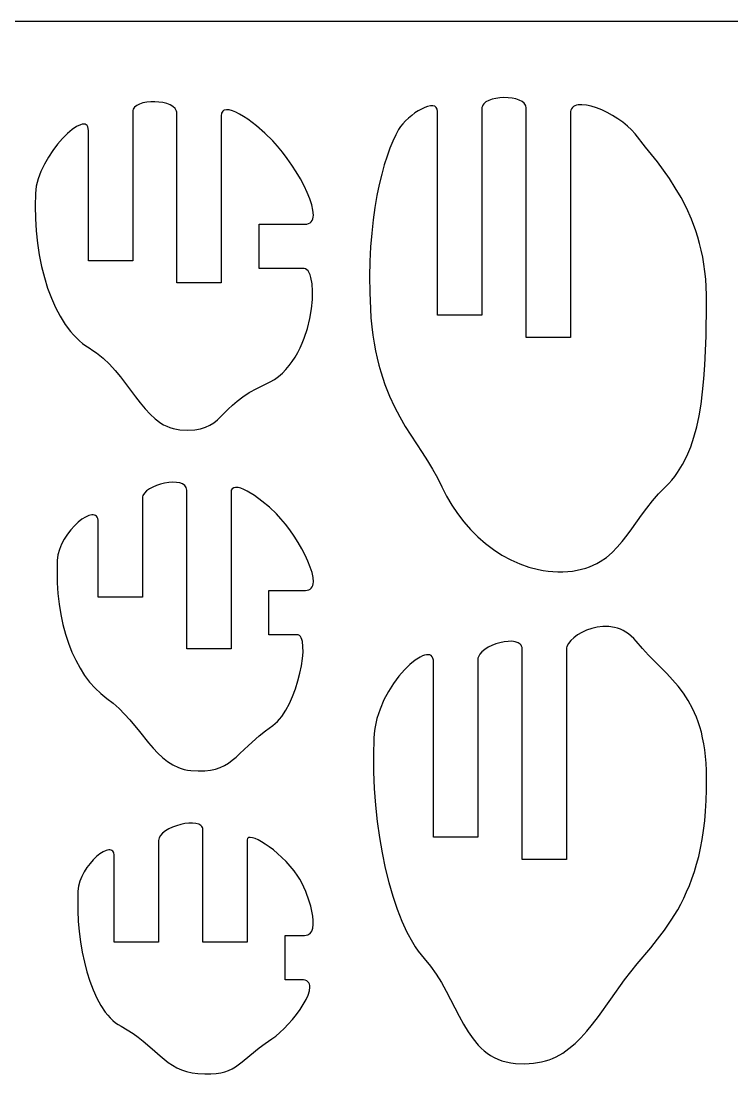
# Model space of a CAD drawing. Extents: x -1907 to 1907, y -3764 to 3764.
# Drawn here: x 411 to 989, y -1646 to -789 of the extents above; entities that cross this region are included whole.
import ezdxf

# ---------------------------------------------------------------- set-up
doc = ezdxf.new("R2010")
doc.units = 0
doc.header["$MEASUREMENT"] = 0
doc.layers.get('0').update_dxf_attribs({"linetype": 'CONTINUOUS'})

msp = doc.modelspace()

# ---------------------------------------------------------------- linework, layer by layer
for p, q in [((-1906.96, -788.91), (1906.96, -788.91)), ((507.14, -856.4), (504.83, -857.54)), ((509.87, -855.53), (507.14, -856.4)), ((512.91, -854.93), (509.87, -855.53)), ((516.17, -854.61), (512.91, -854.93)), ((519.53, -854.57), (516.17, -854.61)), ((522.89, -854.8), (519.53, -854.57)), ((526.15, -855.31), (522.89, -854.8)), ((529.2, -856.11), (526.15, -855.31)), ((531.93, -857.18), (529.2, -856.11)), ((787.36, -856.32), (786.7, -857.22)), ((789.13, -854.76), (787.36, -856.32)), ((791.44, -853.48), (789.13, -854.76)), ((794.17, -852.49), (791.44, -853.48)), ((797.22, -851.79), (794.17, -852.49)), ((800.47, -851.36), (797.22, -851.79)), ((803.84, -851.2), (800.47, -851.36)), ((807.2, -851.32), (803.84, -851.2)), ((810.46, -851.69), (807.2, -851.32)), ((813.5, -852.33), (810.46, -851.69)), ((816.23, -853.22), (813.5, -852.33)), ((818.54, -854.36), (816.23, -853.22)), ((820.32, -855.74), (818.54, -854.36)), ((821.46, -857.36), (820.32, -855.74)), ((501.61, -861.59), (501.5, -862.6)), ((501.5, -862.6), (501.5, -983.89)), ((501.91, -860.64), (501.61, -861.59)), ((502.39, -859.77), (501.91, -860.64)), ((503.05, -858.96), (502.39, -859.77)), ((504.83, -857.54), (503.05, -858.96)), ((534.23, -858.54), (531.93, -857.18)), ((536.01, -860.18), (534.23, -858.54)), ((536.67, -861.1), (536.01, -860.18)), ((537.16, -862.1), (536.67, -861.1)), ((537.46, -863.17), (537.16, -862.1)), ((537.56, -864.31), (537.46, -863.17)), ((537.56, -1001.92), (537.56, -864.31)), ((573.91, -863.74), (573.62, -865.91)), ((574.27, -862.91), (573.91, -863.74)), ((574.76, -862.24), (574.27, -862.91)), ((575.37, -861.73), (574.76, -862.24)), ((576.1, -861.36), (575.37, -861.73)), ((577.9, -861.06), (576.1, -861.36)), ((580.09, -861.28), (577.9, -861.06)), ((582.63, -862), (580.09, -861.28)), ((585.46, -863.15), (582.63, -862)), ((588.53, -864.71), (585.46, -863.15)), ((591.79, -866.63), (588.53, -864.71)), ((731.34, -863.72), (728.68, -865.67)), ((734.03, -861.98), (731.34, -863.72)), ((736.69, -860.49), (734.03, -861.98)), ((739.26, -859.3), (736.69, -860.49)), ((741.68, -858.45), (739.26, -859.3)), ((743.9, -857.97), (741.68, -858.45)), ((745.84, -857.9), (743.9, -857.97)), ((747.46, -858.29), (745.84, -857.9)), ((748.69, -859.17), (747.46, -858.29)), ((749.47, -860.59), (748.69, -859.17)), ((749.75, -862.59), (749.47, -860.59)), ((749.75, -1028.34), (749.75, -862.59)), ((785.91, -859.23), (785.81, -860.35)), ((785.81, -860.35), (785.81, -1028.34)), ((786.21, -858.19), (785.91, -859.23)), ((786.7, -857.22), (786.21, -858.19)), ((821.76, -858.27), (821.46, -857.36)), ((821.86, -859.22), (821.76, -858.27)), ((821.86, -1046.37), (821.86, -859.22)), ((858.03, -862.61), (857.92, -864.08)), ((857.92, -864.08), (857.92, -1046.37)), ((858.36, -861.32), (858.03, -862.61)), ((858.89, -860.21), (858.36, -861.32)), ((859.62, -859.28), (858.89, -860.21)), ((860.53, -858.51), (859.62, -859.28)), ((861.6, -857.91), (860.53, -858.51)), ((862.84, -857.46), (861.6, -857.91)), ((864.22, -857.16), (862.84, -857.46)), ((867.36, -856.99), (864.22, -857.16)), ((870.96, -857.36), (867.36, -856.99)), ((874.9, -858.22), (870.96, -857.36)), ((879.09, -859.53), (874.9, -858.22)), ((883.45, -861.24), (879.09, -859.53)), ((887.87, -863.31), (883.45, -861.24)), ((892.27, -865.7), (887.87, -863.31)), ((458.89, -873.24), (455.7, -874.79)), ((460.3, -872.83), (458.89, -873.24)), ((461.57, -872.69), (460.3, -872.83)), ((462.69, -872.83), (461.57, -872.69)), ((463.64, -873.26), (462.69, -872.83)), ((464.41, -874), (463.64, -873.26)), ((573.62, -865.91), (573.62, -1001.92)), ((595.2, -868.86), (591.79, -866.63)), ((602.21, -874.08), (595.2, -868.86)), ((721.5, -872.43), (719.57, -874.84)), ((723.7, -870.07), (721.5, -872.43)), ((726.12, -867.8), (723.7, -870.07)), ((728.68, -865.67), (726.12, -867.8)), ((896.54, -868.35), (892.27, -865.7)), ((900.61, -871.24), (896.54, -868.35)), ((904.36, -874.3), (900.61, -871.24)), ((448.32, -880.52), (444.36, -884.48)), ((452.14, -877.25), (448.32, -880.52)), ((455.7, -874.79), (452.14, -877.25)), ((464.97, -875.05), (464.41, -874)), ((465.32, -876.43), (464.97, -875.05)), ((465.44, -878.15), (465.32, -876.43)), ((465.44, -983.89), (465.44, -878.15)), ((609.16, -880.03), (602.21, -874.08)), ((615.62, -886.36), (609.16, -880.03)), ((715.64, -881.6), (713.28, -886.65)), ((717.97, -877.26), (715.64, -881.6)), ((719.57, -874.84), (717.97, -877.26)), ((907.71, -877.5), (904.36, -874.3)), ((910.57, -880.8), (907.71, -877.5)), ((919.2, -891.58), (910.57, -880.8)), ((440.38, -889.05), (436.52, -894.11)), ((444.36, -884.48), (440.38, -889.05)), ((619.53, -890.69), (615.62, -886.36)), ((623.45, -895.5), (619.53, -890.69)), ((713.28, -886.65), (710.93, -892.39)), ((432.87, -899.56), (429.57, -905.3)), ((436.52, -894.11), (432.87, -899.56)), ((627.34, -900.68), (623.45, -895.5)), ((708.62, -898.81), (706.38, -905.89)), ((710.93, -892.39), (708.62, -898.81)), ((928.75, -903.57), (919.2, -891.58)), ((429.57, -905.3), (426.74, -911.22)), ((631.1, -906.12), (627.34, -900.68)), ((634.68, -911.72), (631.1, -906.12)), ((706.38, -905.89), (704.24, -913.62)), ((933.66, -910.13), (928.75, -903.57)), ((426.74, -911.22), (424.49, -917.24)), ((638.01, -917.38), (634.68, -911.72)), ((704.24, -913.62), (702.23, -921.98)), ((938.57, -917.11), (933.66, -910.13)), ((422.95, -923.23), (422.48, -926.19)), ((423.63, -920.24), (422.95, -923.23)), ((424.49, -917.24), (423.63, -920.24)), ((641, -922.99), (638.01, -917.38)), ((643.6, -928.45), (641, -922.99)), ((702.23, -921.98), (700.38, -930.96)), ((943.37, -924.54), (938.57, -917.11)), ((948, -932.48), (943.37, -924.54)), ((422.24, -929.1), (422, -939.41)), ((422.48, -926.19), (422.24, -929.1)), ((645.73, -933.66), (643.6, -928.45)), ((647.32, -938.51), (645.73, -933.66)), ((700.38, -930.96), (698.72, -940.53)), ((952.37, -940.96), (948, -932.48)), ((422, -939.41), (422.21, -949.63)), ((648.3, -942.9), (647.32, -938.51)), ((698.72, -940.53), (697.28, -950.69)), ((956.4, -950.01), (952.37, -940.96)), ((422.21, -949.63), (422.85, -959.71)), ((647.61, -951.18), (648.14, -949.88)), ((648.14, -949.88), (648.47, -948.39)), ((648.59, -946.73), (648.3, -942.9)), ((648.47, -948.39), (648.59, -946.73)), ((697.28, -950.69), (696.1, -961.42)), ((960.01, -959.68), (956.4, -950.01)), ((604.48, -990.35), (604.48, -954.29)), ((604.48, -954.29), (641.56, -954.29)), ((641.56, -954.29), (643.25, -954.16)), ((643.25, -954.16), (644.69, -953.77)), ((644.69, -953.77), (645.9, -953.13)), ((645.9, -953.13), (646.86, -952.26)), ((646.86, -952.26), (647.61, -951.18)), ((422.85, -959.71), (423.92, -969.59)), ((696.1, -961.42), (695.2, -972.7)), ((961.63, -964.75), (960.01, -959.68)), ((963.12, -970), (961.63, -964.75)), ((423.92, -969.59), (425.4, -979.23)), ((695.2, -972.7), (694.61, -984.52)), ((964.46, -975.42), (963.12, -970)), ((965.64, -981.02), (964.46, -975.42)), ((425.4, -979.23), (427.28, -988.58)), ((501.5, -983.89), (465.44, -983.89)), ((694.61, -984.52), (694.36, -996.86)), ((966.65, -986.8), (965.64, -981.02)), ((427.28, -988.58), (429.56, -997.58)), ((641.11, -990.35), (604.48, -990.35)), ((642.31, -990.57), (641.11, -990.35)), ((643.41, -991.22), (642.31, -990.57)), ((644.39, -992.26), (643.41, -991.22)), ((645.27, -993.68), (644.39, -992.26)), ((646.02, -995.45), (645.27, -993.68)), ((967.49, -992.77), (966.65, -986.8)), ((968.14, -998.93), (967.49, -992.77)), ((429.56, -997.58), (432.22, -1006.19)), ((573.62, -1001.92), (537.56, -1001.92)), ((646.66, -997.54), (646.02, -995.45)), ((647.57, -1002.61), (646.66, -997.54)), ((694.36, -996.86), (694.48, -1009.7)), ((968.6, -1005.29), (968.14, -998.93)), ((432.22, -1006.19), (435.25, -1014.36)), ((647.96, -1008.67), (647.57, -1002.61)), ((647.8, -1015.53), (647.96, -1008.67)), ((694.48, -1009.7), (695.01, -1023.03)), ((968.84, -1011.85), (968.6, -1005.29)), ((435.25, -1014.36), (438.65, -1022.04)), ((647.07, -1023), (647.8, -1015.53)), ((968.38, -1044.92), (968.87, -1018.62)), ((968.87, -1018.62), (968.84, -1011.85)), ((438.65, -1022.04), (442.39, -1029.17)), ((645.72, -1030.86), (647.07, -1023)), ((695.01, -1023.03), (695.51, -1030.49)), ((442.39, -1029.17), (446.48, -1035.71)), ((446.48, -1035.71), (450.89, -1041.6)), ((643.75, -1038.94), (645.72, -1030.86)), ((695.51, -1030.49), (696.19, -1037.62)), ((785.81, -1028.34), (749.75, -1028.34)), ((450.89, -1041.6), (453.22, -1044.29)), ((453.22, -1044.29), (455.63, -1046.8)), ((641.11, -1047.01), (643.75, -1038.94)), ((696.19, -1037.62), (697.03, -1044.45)), ((697.03, -1044.45), (698.03, -1050.97)), ((967.96, -1057.19), (968.38, -1044.92)), ((455.63, -1046.8), (458.11, -1049.13)), ((458.11, -1049.13), (460.67, -1051.26)), ((460.67, -1051.26), (463.31, -1053.2)), ((463.31, -1053.2), (466.02, -1054.93)), ((637.78, -1054.89), (639.53, -1050.99)), ((639.53, -1050.99), (641.11, -1047.01)), ((698.03, -1050.97), (699.18, -1057.21)), ((857.92, -1046.37), (821.86, -1046.37)), ((466.02, -1054.93), (469.06, -1056.84)), ((469.06, -1056.84), (471.97, -1058.89)), ((471.97, -1058.89), (477.43, -1063.32)), ((633.73, -1062.38), (635.85, -1058.69)), ((635.85, -1058.69), (637.78, -1054.89)), ((699.18, -1057.21), (700.47, -1063.18)), ((967.37, -1068.88), (967.96, -1057.19)), ((477.43, -1063.32), (482.47, -1068.14)), ((482.47, -1068.14), (487.16, -1073.24)), ((626.24, -1072.43), (628.93, -1069.27)), ((628.93, -1069.27), (631.42, -1065.91)), ((631.42, -1065.91), (633.73, -1062.38)), ((700.47, -1063.18), (701.88, -1068.9)), ((701.88, -1068.9), (703.42, -1074.37)), ((966.6, -1080.01), (967.37, -1068.88)), ((487.16, -1073.24), (491.55, -1078.53)), ((491.55, -1078.53), (495.72, -1083.91)), ((616.97, -1080.47), (620.26, -1078.06)), ((620.26, -1078.06), (623.35, -1075.37)), ((623.35, -1075.37), (626.24, -1072.43)), ((703.42, -1074.37), (706.82, -1084.64)), ((495.72, -1083.91), (503.67, -1094.55)), ((596.34, -1091.19), (602.52, -1087.76)), ((602.52, -1087.76), (609.75, -1084.39)), ((609.75, -1084.39), (613.46, -1082.59)), ((613.46, -1082.59), (616.97, -1080.47)), ((706.82, -1084.64), (710.59, -1094.09)), ((965.59, -1090.58), (966.6, -1080.01)), ((503.67, -1094.55), (507.58, -1099.62)), ((586.56, -1098.09), (591.07, -1094.65)), ((591.07, -1094.65), (596.34, -1091.19)), ((710.59, -1094.09), (714.67, -1102.85)), ((964.31, -1100.6), (965.59, -1090.58)), ((507.58, -1099.62), (511.54, -1104.39)), ((511.54, -1104.39), (515.6, -1108.78)), ((573.3, -1110.73), (579.26, -1104.72)), ((579.26, -1104.72), (582.67, -1101.46)), ((582.67, -1101.46), (586.56, -1098.09)), ((714.67, -1102.85), (718.99, -1111.01)), ((962.74, -1110.09), (964.31, -1100.6)), ((515.6, -1108.78), (519.85, -1112.67)), ((519.85, -1112.67), (524.35, -1115.98)), ((567.53, -1115.76), (570.46, -1113.39)), ((570.46, -1113.39), (573.3, -1110.73)), ((718.99, -1111.01), (723.46, -1118.69)), ((960.84, -1119.06), (962.74, -1110.09)), ((524.35, -1115.98), (526.71, -1117.38)), ((526.71, -1117.38), (529.16, -1118.6)), ((529.16, -1118.6), (531.7, -1119.62)), ((531.7, -1119.62), (534.34, -1120.44)), ((534.34, -1120.44), (537.1, -1121.04)), ((537.1, -1121.04), (539.98, -1121.41)), ((539.98, -1121.41), (546.48, -1121.71)), ((546.48, -1121.71), (552.02, -1121.46)), ((552.02, -1121.46), (556.75, -1120.69)), ((556.75, -1120.69), (560.82, -1119.45)), ((560.82, -1119.45), (564.37, -1117.79)), ((564.37, -1117.79), (567.53, -1115.76)), ((723.46, -1118.69), (728.03, -1125.99)), ((958.56, -1127.51), (960.84, -1119.06)), ((728.03, -1125.99), (737.14, -1139.89)), ((955.89, -1135.45), (958.56, -1127.51)), ((952.78, -1142.9), (955.89, -1135.45)), ((737.14, -1139.89), (741.55, -1146.7)), ((741.55, -1146.7), (745.76, -1153.57)), ((949.2, -1149.86), (952.78, -1142.9)), ((745.76, -1153.57), (749.71, -1160.61)), ((942.88, -1159.41), (945.12, -1156.34)), ((945.12, -1156.34), (949.2, -1149.86)), ((527.47, -1164.91), (524.11, -1165.72)), ((530.83, -1164.38), (527.47, -1164.91)), ((534.09, -1164.16), (530.83, -1164.38)), ((537.13, -1164.26), (534.09, -1164.16)), ((539.86, -1164.73), (537.13, -1164.26)), ((542.17, -1165.58), (539.86, -1164.73)), ((749.71, -1160.61), (753.31, -1167.92)), ((937.97, -1165.2), (940.5, -1162.36)), ((940.5, -1162.36), (942.88, -1159.41)), ((510.99, -1173.05), (509.84, -1174.98)), ((512.77, -1171.23), (510.99, -1173.05)), ((515.07, -1169.56), (512.77, -1171.23)), ((517.8, -1168.07), (515.07, -1169.56)), ((520.85, -1166.78), (517.8, -1168.07)), ((524.11, -1165.72), (520.85, -1166.78)), ((543.95, -1166.84), (542.17, -1165.58)), ((544.61, -1167.64), (543.95, -1166.84)), ((545.09, -1168.54), (544.61, -1167.64)), ((545.39, -1169.56), (545.09, -1168.54)), ((545.5, -1170.7), (545.39, -1169.56)), ((545.5, -1299.81), (545.5, -1170.7)), ((581.81, -1170.73), (581.55, -1172.63)), ((581.55, -1172.63), (581.55, -1299.81)), ((582.56, -1169.4), (581.81, -1170.73)), ((583.74, -1168.62), (582.56, -1169.4)), ((585.33, -1168.34), (583.74, -1168.62)), ((587.26, -1168.52), (585.33, -1168.34)), ((589.49, -1169.12), (587.26, -1168.52)), ((591.99, -1170.11), (589.49, -1169.12)), ((594.7, -1171.45), (591.99, -1170.11)), ((600.57, -1174.99), (594.7, -1171.45)), ((753.31, -1167.92), (757.05, -1175.43)), ((924.78, -1179.36), (929.79, -1173.6)), ((929.79, -1173.6), (935.3, -1167.92)), ((935.3, -1167.92), (937.97, -1165.2)), ((509.54, -1175.99), (509.44, -1177.02)), ((509.44, -1177.02), (509.44, -1257.74)), ((509.84, -1174.98), (509.54, -1175.99)), ((606.74, -1179.46), (600.57, -1174.99)), ((612.85, -1184.53), (606.74, -1179.46)), ((757.05, -1175.43), (761.27, -1182.69)), ((920.19, -1185.13), (924.78, -1179.36)), ((468.34, -1190.74), (465.88, -1191.28)), ((469.42, -1190.73), (468.34, -1190.74)), ((470.4, -1190.92), (469.42, -1190.73)), ((618.53, -1189.9), (612.85, -1184.53)), ((622.2, -1193.84), (618.53, -1189.9)), ((761.27, -1182.69), (765.96, -1189.67)), ((765.96, -1189.67), (771.08, -1196.32)), ((915.92, -1190.86), (920.19, -1185.13)), ((457.16, -1196.69), (454.1, -1199.54)), ((460.2, -1194.32), (457.16, -1196.69)), ((463.14, -1192.5), (460.2, -1194.32)), ((465.88, -1191.28), (463.14, -1192.5)), ((471.27, -1191.3), (470.4, -1190.92)), ((472, -1191.89), (471.27, -1191.3)), ((472.58, -1192.7), (472, -1191.89)), ((473.02, -1193.72), (472.58, -1192.7)), ((473.29, -1194.97), (473.02, -1193.72)), ((473.38, -1196.46), (473.29, -1194.97)), ((473.38, -1257.74), (473.38, -1196.46)), ((625.86, -1198.23), (622.2, -1193.84)), ((629.44, -1202.96), (625.86, -1198.23)), ((771.08, -1196.32), (776.61, -1202.62)), ((907.97, -1201.99), (915.92, -1190.86)), ((448.31, -1206.45), (445.76, -1210.38)), ((451.12, -1202.81), (448.31, -1206.45)), ((454.1, -1199.54), (451.12, -1202.81)), ((632.9, -1207.94), (629.44, -1202.96)), ((636.17, -1213.07), (632.9, -1207.94)), ((776.61, -1202.62), (782.51, -1208.51)), ((900.19, -1212.31), (904.1, -1207.28)), ((904.1, -1207.28), (907.97, -1201.99)), ((443.58, -1214.55), (441.84, -1218.9)), ((445.76, -1210.38), (443.58, -1214.55)), ((639.19, -1218.26), (636.17, -1213.07)), ((782.51, -1208.51), (788.76, -1213.96)), ((788.76, -1213.96), (795.33, -1218.93)), ((896.12, -1217.03), (900.19, -1212.31)), ((440.65, -1223.36), (440.09, -1227.87)), ((441.84, -1218.9), (440.65, -1223.36)), ((641.9, -1223.41), (639.19, -1218.26)), ((644.23, -1228.43), (641.9, -1223.41)), ((795.33, -1218.93), (802.18, -1223.39)), ((802.18, -1223.39), (809.3, -1227.29)), ((887.19, -1225.33), (891.82, -1221.39)), ((891.82, -1221.39), (896.12, -1217.03)), ((440.09, -1227.87), (439.87, -1236.99)), ((646.13, -1233.21), (644.23, -1228.43)), ((647.53, -1237.67), (646.13, -1233.21)), ((809.3, -1227.29), (816.64, -1230.59)), ((816.64, -1230.59), (824.19, -1233.26)), ((824.19, -1233.26), (831.9, -1235.26)), ((870.37, -1234.08), (873.54, -1232.98)), ((873.54, -1232.98), (876.56, -1231.73)), ((876.56, -1231.73), (879.41, -1230.33)), ((879.41, -1230.33), (882.13, -1228.79)), ((882.13, -1228.79), (887.19, -1225.33)), ((439.87, -1236.99), (440.06, -1245.97)), ((648.37, -1241.71), (647.53, -1237.67)), ((648.59, -1245.22), (648.37, -1241.71)), ((831.9, -1235.26), (835.82, -1235.99)), ((835.82, -1235.99), (839.76, -1236.55)), ((839.76, -1236.55), (843.74, -1236.91)), ((843.74, -1236.91), (847.74, -1237.08)), ((847.74, -1237.08), (851.76, -1237.06)), ((851.76, -1237.06), (855.79, -1236.83)), ((855.79, -1236.83), (859.74, -1236.4)), ((859.74, -1236.4), (863.48, -1235.8)), ((863.48, -1235.8), (867.02, -1235.03)), ((867.02, -1235.03), (870.37, -1234.08)), ((440.06, -1245.97), (440.65, -1254.78)), ((646.05, -1251.12), (646.95, -1250.32)), ((646.95, -1250.32), (647.64, -1249.32)), ((647.64, -1249.32), (648.14, -1248.13)), ((648.14, -1248.13), (648.46, -1246.76)), ((648.46, -1246.76), (648.59, -1245.22)), ((440.65, -1254.78), (441.63, -1263.38)), ((509.44, -1257.74), (473.38, -1257.74)), ((612.41, -1288.25), (612.41, -1252.19)), ((612.41, -1252.19), (642.09, -1252.19)), ((642.09, -1252.19), (643.63, -1252.07)), ((643.63, -1252.07), (644.95, -1251.7)), ((644.95, -1251.7), (646.05, -1251.12)), ((441.63, -1263.38), (442.98, -1271.75)), ((442.98, -1271.75), (444.71, -1279.85)), ((444.71, -1279.85), (446.81, -1287.67)), ((871.13, -1284.56), (867.22, -1286.35)), ((875.35, -1283.11), (871.13, -1284.56)), ((879.82, -1282.09), (875.35, -1283.11)), ((884.46, -1281.57), (879.82, -1282.09)), ((889.19, -1281.64), (884.46, -1281.57)), ((893.93, -1282.37), (889.19, -1281.64)), ((896.28, -1283.01), (893.93, -1282.37)), ((898.61, -1283.85), (896.28, -1283.01)), ((900.9, -1284.89), (898.61, -1283.85)), ((903.15, -1286.15), (900.9, -1284.89)), ((446.81, -1287.67), (449.25, -1295.16)), ((635.24, -1288.25), (612.41, -1288.25)), ((636.3, -1288.42), (635.24, -1288.25)), ((637.23, -1288.91), (636.3, -1288.42)), ((638.03, -1289.72), (637.23, -1288.91)), ((638.7, -1290.81), (638.03, -1289.72)), ((639.25, -1292.18), (638.7, -1290.81)), ((639.68, -1293.79), (639.25, -1292.18)), ((807.21, -1293.64), (803.96, -1294.01)), ((810.26, -1293.62), (807.21, -1293.64)), ((812.99, -1293.98), (810.26, -1293.62)), ((858.15, -1293.01), (856.27, -1295.39)), ((860.66, -1290.65), (858.15, -1293.01)), ((863.7, -1288.41), (860.66, -1290.65)), ((867.22, -1286.35), (863.7, -1288.41)), ((905.35, -1287.63), (903.15, -1286.15)), ((907.49, -1289.35), (905.35, -1287.63)), ((909.55, -1291.31), (907.49, -1289.35)), ((911.53, -1293.53), (909.55, -1291.31)), ((916.54, -1299.34), (911.53, -1293.53)), ((449.25, -1295.16), (452.04, -1302.31)), ((581.55, -1299.81), (545.5, -1299.81)), ((640.16, -1297.7), (639.68, -1293.79)), ((640.19, -1302.39), (640.16, -1297.7)), ((785.89, -1302.08), (784.11, -1304.12)), ((788.2, -1300.18), (785.89, -1302.08)), ((790.93, -1298.47), (788.2, -1300.18)), ((793.97, -1296.97), (790.93, -1298.47)), ((797.23, -1295.7), (793.97, -1296.97)), ((800.59, -1294.71), (797.23, -1295.7)), ((803.96, -1294.01), (800.59, -1294.71)), ((815.29, -1294.76), (812.99, -1293.98)), ((817.07, -1295.98), (815.29, -1294.76)), ((817.73, -1296.76), (817.07, -1295.98)), ((818.22, -1297.66), (817.73, -1296.76)), ((818.52, -1298.69), (818.22, -1297.66)), ((818.62, -1299.85), (818.52, -1298.69)), ((818.62, -1471.02), (818.62, -1299.85)), ((854.78, -1298.84), (854.68, -1299.92)), ((854.68, -1299.92), (854.68, -1471.02)), ((855.09, -1297.72), (854.78, -1298.84)), ((856.27, -1295.39), (855.09, -1297.72)), ((921.59, -1304.77), (916.54, -1299.34)), ((452.04, -1302.31), (455.16, -1309.07)), ((455.16, -1309.07), (458.61, -1315.43)), ((638.94, -1313.49), (639.78, -1307.7)), ((639.78, -1307.7), (640.19, -1302.39)), ((731.54, -1308.99), (727.24, -1312.51)), ((735.55, -1306.43), (731.54, -1308.99)), ((737.4, -1305.53), (735.55, -1306.43)), ((739.13, -1304.89), (737.4, -1305.53)), ((740.72, -1304.54), (739.13, -1304.89)), ((742.16, -1304.48), (740.72, -1304.54)), ((743.41, -1304.72), (742.16, -1304.48)), ((744.48, -1305.27), (743.41, -1304.72)), ((745.34, -1306.14), (744.48, -1305.27)), ((745.98, -1307.34), (745.34, -1306.14)), ((746.37, -1308.89), (745.98, -1307.34)), ((746.5, -1310.79), (746.37, -1308.89)), ((782.67, -1307.42), (782.56, -1308.56)), ((782.56, -1308.56), (782.56, -1452.99)), ((782.97, -1306.29), (782.67, -1307.42)), ((784.11, -1304.12), (782.97, -1306.29)), ((931.6, -1314.92), (921.59, -1304.77)), ((458.61, -1315.43), (462.37, -1321.35)), ((637.7, -1319.61), (638.94, -1313.49)), ((722.79, -1316.88), (718.32, -1322.03)), ((727.24, -1312.51), (722.79, -1316.88)), ((746.5, -1452.99), (746.5, -1310.79)), ((936.46, -1319.89), (931.6, -1314.92)), ((462.37, -1321.35), (466.44, -1326.8)), ((466.44, -1326.8), (470.8, -1331.76)), ((634.08, -1332.21), (636.07, -1325.89)), ((636.07, -1325.89), (637.7, -1319.61)), ((713.96, -1327.87), (709.85, -1334.32)), ((718.32, -1322.03), (713.96, -1327.87)), ((941.17, -1324.93), (936.46, -1319.89)), ((945.67, -1330.16), (941.17, -1324.93)), ((470.8, -1331.76), (475.46, -1336.19)), ((475.46, -1336.19), (480.39, -1340.07)), ((631.75, -1338.39), (634.08, -1332.21)), ((709.85, -1334.32), (706.12, -1341.29)), ((949.91, -1335.7), (945.67, -1330.16)), ((953.85, -1341.67), (949.91, -1335.7)), ((480.39, -1340.07), (485.57, -1344.06)), ((485.57, -1344.06), (490.39, -1348.35)), ((626.13, -1349.76), (629.09, -1344.29)), ((629.09, -1344.29), (631.75, -1338.39)), ((706.12, -1341.29), (702.92, -1348.69)), ((957.44, -1348.18), (953.85, -1341.67)), ((490.39, -1348.35), (494.89, -1352.85)), ((494.89, -1352.85), (499.12, -1357.5)), ((622.88, -1354.65), (626.13, -1349.76)), ((701.56, -1352.53), (700.38, -1356.45)), ((702.92, -1348.69), (701.56, -1352.53)), ((960.63, -1355.34), (957.44, -1348.18)), ((499.12, -1357.5), (507.01, -1366.96)), ((609.72, -1366.47), (615.61, -1362.08)), ((615.61, -1362.08), (617.52, -1360.56)), ((617.52, -1360.56), (619.37, -1358.81)), ((619.37, -1358.81), (621.16, -1356.83)), ((621.16, -1356.83), (622.88, -1354.65)), ((699.39, -1360.43), (698.62, -1364.47)), ((700.38, -1356.45), (699.39, -1360.43)), ((962.06, -1359.21), (960.63, -1355.34)), ((963.37, -1363.28), (962.06, -1359.21)), ((507.01, -1366.96), (514.48, -1376.15)), ((595.89, -1378.31), (604.54, -1370.65)), ((604.54, -1370.65), (609.72, -1366.47)), ((698.08, -1368.55), (697.79, -1372.67)), ((698.62, -1364.47), (698.08, -1368.55)), ((964.56, -1367.57), (963.37, -1363.28)), ((965.61, -1372.1), (964.56, -1367.57)), ((514.48, -1376.15), (518.2, -1380.46)), ((588.85, -1384.95), (595.89, -1378.31)), ((697.79, -1372.67), (697.5, -1386.24)), ((966.53, -1376.89), (965.61, -1372.1)), ((967.31, -1381.93), (966.53, -1376.89)), ((518.2, -1380.46), (521.97, -1384.49)), ((521.97, -1384.49), (525.84, -1388.17)), ((582.57, -1390.44), (585.66, -1387.85)), ((585.66, -1387.85), (588.85, -1384.95)), ((697.5, -1386.24), (697.65, -1399.86)), ((967.94, -1387.26), (967.31, -1381.93)), ((968.41, -1392.88), (967.94, -1387.26)), ((525.84, -1388.17), (529.88, -1391.42)), ((529.88, -1391.42), (534.14, -1394.17)), ((534.14, -1394.17), (538.66, -1396.35)), ((538.66, -1396.35), (541.04, -1397.2)), ((569.05, -1397.55), (572.81, -1396.29)), ((572.81, -1396.29), (576.25, -1394.68)), ((576.25, -1394.68), (579.47, -1392.73)), ((579.47, -1392.73), (582.57, -1390.44)), ((968.73, -1398.81), (968.41, -1392.88)), ((541.04, -1397.2), (543.51, -1397.89)), ((543.51, -1397.89), (546.07, -1398.39)), ((546.07, -1398.39), (548.73, -1398.71)), ((548.73, -1398.71), (554.81, -1399.03)), ((554.81, -1399.03), (560.15, -1398.93)), ((560.15, -1398.93), (564.86, -1398.43)), ((564.86, -1398.43), (569.05, -1397.55)), ((697.65, -1399.86), (698.23, -1413.44)), ((968.87, -1405.06), (968.73, -1398.81)), ((698.23, -1413.44), (699.24, -1426.9)), ((968.84, -1414.36), (968.87, -1405.06)), ((968.56, -1423.24), (968.84, -1414.36)), ((699.24, -1426.9), (700.65, -1440.17)), ((968.05, -1431.72), (968.56, -1423.24)), ((967.32, -1439.8), (968.05, -1431.72)), ((530.91, -1446.3), (528.18, -1447.92)), ((533.95, -1444.87), (530.91, -1446.3)), ((537.21, -1443.65), (533.95, -1444.87)), ((540.57, -1442.67), (537.21, -1443.65)), ((543.93, -1441.96), (540.57, -1442.67)), ((547.19, -1441.55), (543.93, -1441.96)), ((550.24, -1441.47), (547.19, -1441.55)), ((552.97, -1441.74), (550.24, -1441.47)), ((555.27, -1442.4), (552.97, -1441.74)), ((557.05, -1443.47), (555.27, -1442.4)), ((557.71, -1444.17), (557.05, -1443.47)), ((558.2, -1444.98), (557.71, -1444.17)), ((558.5, -1445.91), (558.2, -1444.98)), ((558.6, -1446.97), (558.5, -1445.91)), ((558.6, -1538.46), (558.6, -1446.97)), ((700.65, -1440.17), (702.45, -1453.18)), ((965.23, -1454.87), (966.38, -1447.52)), ((966.38, -1447.52), (967.32, -1439.8)), ((522.65, -1454.61), (522.54, -1455.65)), ((522.54, -1455.65), (522.54, -1538.46)), ((522.95, -1453.58), (522.65, -1454.61)), ((524.09, -1451.59), (522.95, -1453.58)), ((525.87, -1449.69), (524.09, -1451.59)), ((528.18, -1447.92), (525.87, -1449.69)), ((594.95, -1453.98), (594.66, -1455.1)), ((594.66, -1455.1), (594.66, -1538.46)), ((595.79, -1453.34), (594.95, -1453.98)), ((597.13, -1453.17), (595.79, -1453.34)), ((598.92, -1453.44), (597.13, -1453.17)), ((601.1, -1454.13), (598.92, -1453.44)), ((603.62, -1455.23), (601.1, -1454.13)), ((606.43, -1456.73), (603.62, -1455.23)), ((702.45, -1453.18), (704.63, -1465.84)), ((782.56, -1452.99), (746.5, -1452.99)), ((963.9, -1461.89), (965.23, -1454.87)), ((477.41, -1464.98), (474.81, -1466.66)), ((479.84, -1463.85), (477.41, -1464.98)), ((482.02, -1463.32), (479.84, -1463.85)), ((482.98, -1463.31), (482.02, -1463.32)), ((483.85, -1463.46), (482.98, -1463.31)), ((484.61, -1463.8), (483.85, -1463.46)), ((485.26, -1464.32), (484.61, -1463.8)), ((485.78, -1465.04), (485.26, -1464.32)), ((609.47, -1458.59), (606.43, -1456.73)), ((612.7, -1460.81), (609.47, -1458.59)), ((616.06, -1463.36), (612.7, -1460.81)), ((619.5, -1466.23), (616.06, -1463.36)), ((962.4, -1468.57), (963.9, -1461.89)), ((469.39, -1471.43), (466.75, -1474.4)), ((472.11, -1468.83), (469.39, -1471.43)), ((474.81, -1466.66), (472.11, -1468.83)), ((486.16, -1465.96), (485.78, -1465.04)), ((486.4, -1467.09), (486.16, -1465.96)), ((486.48, -1468.44), (486.4, -1467.09)), ((486.48, -1538.46), (486.48, -1468.44)), ((622.96, -1469.39), (619.5, -1466.23)), ((626.4, -1472.84), (622.96, -1469.39)), ((629.76, -1476.54), (626.4, -1472.84)), ((704.63, -1465.84), (707.17, -1478.09)), ((854.68, -1471.02), (818.62, -1471.02)), ((960.72, -1474.94), (962.4, -1468.57)), ((462, -1481.23), (460.05, -1484.97)), ((464.26, -1477.69), (462, -1481.23)), ((466.75, -1474.4), (464.26, -1477.69)), ((632.99, -1480.49), (629.76, -1476.54)), ((636.03, -1484.66), (632.99, -1480.49)), ((707.17, -1478.09), (710.06, -1489.84)), ((956.92, -1486.8), (958.9, -1481.01)), ((958.9, -1481.01), (960.72, -1474.94)), ((458.5, -1488.85), (457.43, -1492.81)), ((460.05, -1484.97), (458.5, -1488.85)), ((637.61, -1487.17), (636.03, -1484.66)), ((639.24, -1490.16), (637.61, -1487.17)), ((642.46, -1497.24), (639.24, -1490.16)), ((710.06, -1489.84), (713.29, -1501.01)), ((954.82, -1492.31), (956.92, -1486.8)), ((456.92, -1496.79), (456.69, -1504.8)), ((457.43, -1492.81), (456.92, -1496.79)), ((645.33, -1505.17), (642.46, -1497.24)), ((950.26, -1502.6), (952.59, -1497.58)), ((952.59, -1497.58), (954.82, -1492.31)), ((456.69, -1504.8), (456.78, -1513.03)), ((646.52, -1509.24), (645.33, -1505.17)), ((713.29, -1501.01), (716.84, -1511.54)), ((945.3, -1511.99), (947.82, -1507.4)), ((947.82, -1507.4), (950.26, -1502.6)), ((456.78, -1513.03), (457.21, -1521.4)), ((647.48, -1513.26), (646.52, -1509.24)), ((648.17, -1517.14), (647.48, -1513.26)), ((716.84, -1511.54), (720.69, -1521.34)), ((940.04, -1520.6), (945.3, -1511.99)), ((457.21, -1521.4), (457.96, -1529.84)), ((648.15, -1527.05), (648.55, -1524.12)), ((648.54, -1520.79), (648.17, -1517.14)), ((648.55, -1524.12), (648.54, -1520.79)), ((720.69, -1521.34), (724.83, -1530.34)), ((934.56, -1528.56), (940.04, -1520.6)), ((457.96, -1529.84), (459.03, -1538.26)), ((625.52, -1568.96), (625.52, -1532.9)), ((625.52, -1532.9), (641.5, -1532.9)), ((641.5, -1532.9), (642.83, -1532.8)), ((642.83, -1532.8), (644.01, -1532.49)), ((644.01, -1532.49), (645.04, -1532)), ((645.04, -1532), (645.92, -1531.32)), ((645.92, -1531.32), (646.67, -1530.48)), ((646.67, -1530.48), (647.28, -1529.48)), ((647.28, -1529.48), (648.15, -1527.05)), ((724.83, -1530.34), (729.25, -1538.47)), ((928.95, -1535.97), (934.56, -1528.56)), ((459.03, -1538.26), (460.43, -1546.58)), ((522.54, -1538.46), (486.48, -1538.46)), ((594.66, -1538.46), (558.6, -1538.46)), ((729.25, -1538.47), (731.56, -1542.17)), ((923.3, -1542.97), (928.95, -1535.97)), ((460.43, -1546.58), (462.15, -1554.73)), ((731.56, -1542.17), (733.94, -1545.63)), ((733.94, -1545.63), (736.37, -1548.84)), ((736.37, -1548.84), (738.87, -1551.77)), ((912.24, -1556.17), (923.3, -1542.97)), ((462.15, -1554.73), (464.19, -1562.62)), ((738.87, -1551.77), (744.03, -1558.01)), ((744.03, -1558.01), (748.67, -1564.55)), ((907.01, -1562.62), (912.24, -1556.17)), ((464.19, -1562.62), (466.56, -1570.17)), ((748.67, -1564.55), (752.88, -1571.32)), ((902.1, -1569.13), (907.01, -1562.62)), ((466.56, -1570.17), (469.24, -1577.31)), ((638.67, -1568.96), (625.52, -1568.96)), ((640.45, -1569.07), (638.67, -1568.96)), ((641.94, -1569.39), (640.45, -1569.07)), ((643.18, -1569.9), (641.94, -1569.39)), ((644.17, -1570.6), (643.18, -1569.9)), ((644.91, -1571.47), (644.17, -1570.6)), ((645.43, -1572.5), (644.91, -1571.47)), ((645.42, -1578.01), (645.82, -1575.01)), ((645.72, -1573.69), (645.43, -1572.5)), ((645.82, -1575.01), (645.72, -1573.69)), ((752.88, -1571.32), (756.77, -1578.21)), ((890.94, -1584.83), (902.1, -1569.13)), ((469.24, -1577.31), (472.24, -1583.95)), ((472.24, -1583.95), (475.56, -1590.01)), ((642.64, -1585.15), (644.34, -1581.42)), ((644.34, -1581.42), (645.42, -1578.01)), ((756.77, -1578.21), (767.41, -1598.71)), ((880.84, -1598.8), (890.94, -1584.83)), ((475.56, -1590.01), (479.2, -1595.41)), ((634.82, -1597.26), (637.8, -1593.16)), ((637.8, -1593.16), (640.43, -1589.09)), ((640.43, -1589.09), (642.64, -1585.15)), ((479.2, -1595.41), (481.13, -1597.84)), ((481.13, -1597.84), (483.15, -1600.08)), ((483.15, -1600.08), (485.24, -1602.11)), ((628.21, -1605.16), (631.59, -1601.29)), ((631.59, -1601.29), (634.82, -1597.26)), ((767.41, -1598.71), (770.95, -1605.18)), ((876.02, -1605.08), (880.84, -1598.8)), ((485.24, -1602.11), (487.41, -1603.93)), ((487.41, -1603.93), (489.66, -1605.52)), ((489.66, -1605.52), (491.99, -1606.88)), ((491.99, -1606.88), (497.11, -1609.75)), ((497.11, -1609.75), (501.78, -1612.74)), ((621.3, -1612.04), (624.74, -1608.78)), ((624.74, -1608.78), (628.21, -1605.16)), ((770.95, -1605.18), (774.65, -1611.31)), ((871.27, -1610.87), (876.02, -1605.08)), ((501.78, -1612.74), (506.07, -1615.8)), ((506.07, -1615.8), (510.04, -1618.91)), ((510.04, -1618.91), (517.26, -1625.07)), ((609.34, -1620.88), (614.81, -1617.15)), ((614.81, -1617.15), (617.96, -1614.87)), ((617.96, -1614.87), (621.3, -1612.04)), ((774.65, -1611.31), (778.61, -1617.01)), ((778.61, -1617.01), (782.91, -1622.19)), ((861.71, -1620.88), (866.52, -1616.14)), ((866.52, -1616.14), (871.27, -1610.87)), ((517.26, -1625.07), (523.91, -1630.94)), ((596.76, -1630.55), (604.57, -1624.36)), ((604.57, -1624.36), (609.34, -1620.88)), ((782.91, -1622.19), (785.23, -1624.56)), ((785.23, -1624.56), (787.67, -1626.76)), ((787.67, -1626.76), (790.25, -1628.78)), ((851.65, -1628.66), (856.78, -1625.06)), ((856.78, -1625.06), (861.71, -1620.88)), ((523.91, -1630.94), (527.18, -1633.67)), ((527.18, -1633.67), (530.49, -1636.2)), ((530.49, -1636.2), (533.91, -1638.51)), ((585.11, -1639.83), (590.55, -1635.72)), ((590.55, -1635.72), (596.76, -1630.55)), ((790.25, -1628.78), (792.98, -1630.61)), ((792.98, -1630.61), (795.87, -1632.25)), ((795.87, -1632.25), (798.94, -1633.67)), ((798.94, -1633.67), (802.19, -1634.87)), ((802.19, -1634.87), (805.64, -1635.83)), ((805.64, -1635.83), (809.29, -1636.55)), ((831.24, -1636.43), (834.45, -1635.8)), ((834.45, -1635.8), (837.55, -1635.01)), ((837.55, -1635.01), (840.55, -1634.06)), ((840.55, -1634.06), (843.45, -1632.94)), ((843.45, -1632.94), (846.26, -1631.67)), ((846.26, -1631.67), (851.65, -1628.66)), ((533.91, -1638.51), (537.49, -1640.55)), ((537.49, -1640.55), (541.29, -1642.29)), ((541.29, -1642.29), (545.38, -1643.69)), ((545.38, -1643.69), (549.82, -1644.71)), ((549.82, -1644.71), (554.67, -1645.31)), ((569.52, -1645.36), (573.28, -1644.81)), ((573.28, -1644.81), (576.62, -1643.98)), ((576.62, -1643.98), (579.63, -1642.87)), ((579.63, -1642.87), (582.43, -1641.49)), ((582.43, -1641.49), (585.11, -1639.83)), ((809.29, -1636.55), (813.18, -1637.01)), ((813.18, -1637.01), (820.83, -1637.3)), ((820.83, -1637.3), (824.43, -1637.18)), ((824.43, -1637.18), (827.9, -1636.89)), ((827.9, -1636.89), (831.24, -1636.43)), ((554.67, -1645.31), (560.32, -1645.61)), ((560.32, -1645.61), (565.24, -1645.63)), ((565.24, -1645.63), (569.52, -1645.36))]:
    msp.add_line(p, q)

doc.saveas('drawing.dxf')
